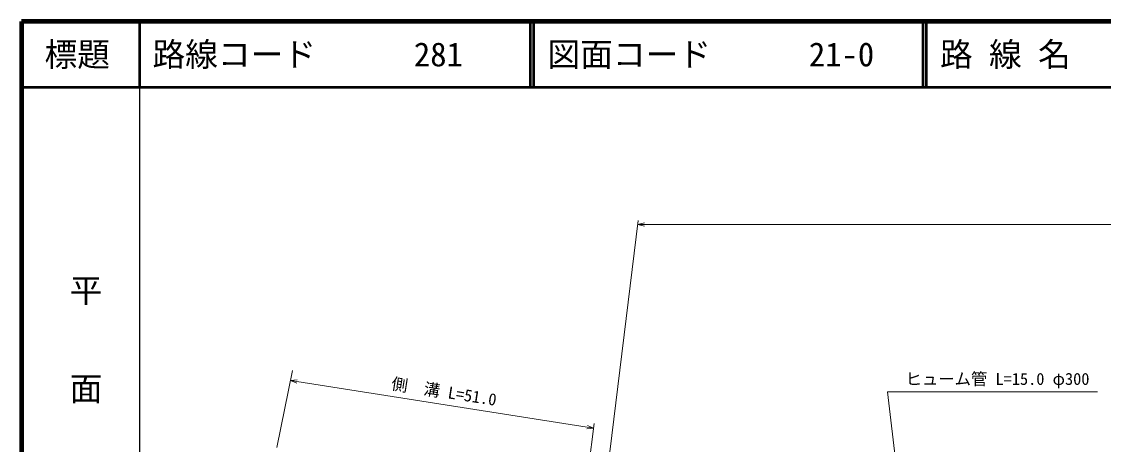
# Model space of a CAD drawing. Units: millimetres, scale not verified. Extents: x 40000 to 680000, y 20000 to 380000.
# Drawn here: x 40000 to 205352, y 315411 to 380000 of the extents above; entities that cross this region are included whole.
import ezdxf
from ezdxf.enums import TextEntityAlignment as Align

# ---------------------------------------------------------------- set-up
doc = ezdxf.new("R2010")
doc.units = ezdxf.units.MM
doc.header["$LTSCALE"] = 1000
doc.linetypes.add('CHAIN', pattern=[18.5, 12, -1.5, 3.5, -1.5])
for name, color, linetype, lineweight in [('M-BMK', 2, 'CHAIN', 13), ('M-STR-HTXT', 7, 'Continuous', 13), ('M-TTL', 2, 'Continuous', 140), ('M-TTL-BAND', 7, 'Continuous', 25), ('M-TTL-LINE', 7, 'Continuous', 50), ('M-TTL-TXT', 7, 'Continuous', 13)]:
    doc.layers.add(name, color=color, linetype=linetype, lineweight=lineweight)
doc.styles.add('@ＭＳ ゴシック', font='')
doc.styles.add('ＭＳ ゴシック', font='')
doc.styles.get('@ＭＳ ゴシック').set_extended_font_data('@MS Gothic')
doc.styles.get('ＭＳ ゴシック').set_extended_font_data('MS Gothic')

msp = doc.modelspace()

# ---------------------------------------------------------------- linework, layer by layer
at = {"layer": 'M-BMK'}
msp.add_line((64352, 242379), (81461, 326958), dxfattribs=at)
at = {"layer": 'M-STR-HTXT'}
for p, q in [((127342, 293321), (134260, 349639)), ((134185, 349023), (135185, 349273)), ((316238, 349023), (134185, 349023)), ((134185, 349023), (135185, 348773)), ((81102, 325183), (82129, 325274)), ((81102, 325183), (127421, 317865)), ((81102, 325183), (82051, 324780)), ((178060, 275467), (172356, 323445)), ((172356, 323445), (204461, 323445)), ((124390, 293692), (127511, 318585)), ((127421, 317865), (126394, 317774)), ((127421, 317865), (126472, 318268))]:
    msp.add_line(p, q, dxfattribs=at)
at = {"layer": 'M-TTL'}
for p, q in [((40000, 380000), (40000, 20000)), ((680000, 380000), (40000, 380000))]:
    msp.add_line(p, q, dxfattribs=at)
at = {"layer": 'M-TTL-BAND'}
msp.add_line((58000, 370000), (58000, 20000), dxfattribs=at)
at = {"layer": 'M-TTL-LINE'}
for p, q in [((58000, 380000), (58000, 370000)), ((117750, 380000), (117750, 370000)), ((118250, 380000), (118250, 370000)), ((177750, 380000), (177750, 370000)), ((178250, 380000), (178250, 370000)), ((40000, 370000), (680000, 370000))]:
    msp.add_line(p, q, dxfattribs=at)

# ---------------------------------------------------------------- texts
at = {"layer": 'M-STR-HTXT', "style": 'ＭＳ ゴシック'}
msp.add_text('側\u3000溝 L=51.0', height=1833, rotation=351.022, dxfattribs=at).set_placement((104339, 322018), align=Align.BOTTOM_CENTER)
msp.add_text('ヒューム管 L=15.0 φ300', height=1833, dxfattribs=at).set_placement((189169, 323945), align=Align.BOTTOM_CENTER)
at = {"layer": 'M-TTL-BAND', "style": '@ＭＳ ゴシック'}
msp.add_text('平\u3000\u3000面\u3000\u3000図', height=3666, rotation=270, dxfattribs=at).set_placement((49777, 306475), align=Align.MIDDLE_RIGHT)
at = {"layer": 'M-TTL-TXT', "style": 'ＭＳ ゴシック'}
msp.add_text('標題', height=3666, dxfattribs=at).set_placement((48500, 375000), align=Align.MIDDLE_CENTER)
for s, p in [('路線コード      281', (60000, 375000)), ('図面コード      21-0', (120380, 375000)), ('路 線 名      一般県道俵山長門古市(停)線', (180380, 375000))]:
    msp.add_text(s, height=3666, dxfattribs=at).set_placement(p, align=Align.MIDDLE_LEFT)

doc.saveas('drawing.dxf')
